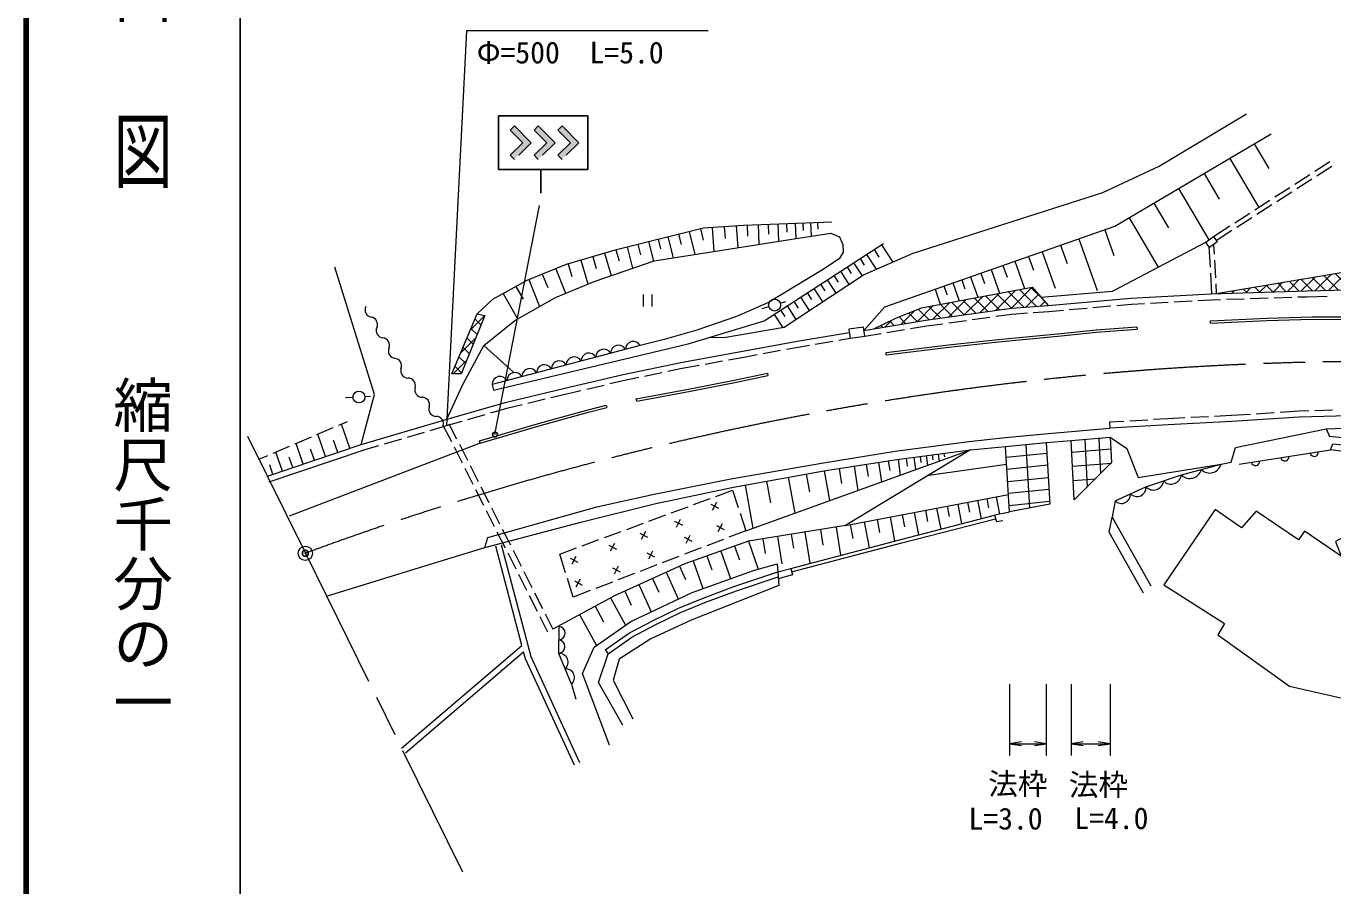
# Model space of a CAD drawing. Units: millimetres at full size, sheet at 1:1000; details may follow other scales. Extents: x 40000 to 680000, y 20000 to 380000.
# Drawn here: x 40000 to 149925, y 248030 to 320397 of the extents above; entities that cross this region are included whole.
import ezdxf
from ezdxf.enums import TextEntityAlignment as Align

# ---------------------------------------------------------------- set-up
doc = ezdxf.new("R2010")
doc.units = ezdxf.units.MM
doc.header["$LTSCALE"] = 1000
doc.header["$PDMODE"] = 32
doc.header["$PDSIZE"] = 500
doc.linetypes.add('CHAIN', pattern=[18.5, 12, -1.5, 3.5, -1.5])
for name, color, linetype, lineweight in [('M-BGD', 7, 'Continuous', 13), ('M-BMK', 2, 'CHAIN', 13), ('M-BMK-SRVR', 3, 'Continuous', 13), ('M-STR-HTXT', 7, 'Continuous', 13), ('M-STR-STRC', 7, 'Continuous', 13), ('M-TTL', 2, 'Continuous', 140), ('M-TTL-BAND', 7, 'Continuous', 25)]:
    doc.layers.add(name, color=color, linetype=linetype, lineweight=lineweight)
doc.layers.add('M-OTRS', color=6, linetype='Continuous')
doc.styles.add('@ＭＳ ゴシック', font='')
doc.styles.add('ＭＳ ゴシック', font='')
doc.styles.get('@ＭＳ ゴシック').set_extended_font_data('@MS Gothic')
doc.styles.get('ＭＳ ゴシック').set_extended_font_data('MS Gothic')

# ---------------------------------------------------------------- blocks, each defined once
blk = doc.blocks.new('open_arrow')
at = {"color": 0, "linetype": 'Continuous', "lineweight": -2}
blk.add_lwpolyline([(7.5, 1.25), (0, 0), (7.5, -1.25)], dxfattribs=at)

msp = doc.modelspace()

# ---------------------------------------------------------------- hatches: boundary and pattern name
at = {"layer": 'M-BGD'}
h = msp.add_hatch(dxfattribs=at)
h.set_pattern_fill('USER', color=256, style=0, pattern_type=2)
h.set_pattern_definition([(45, (170923, 298007), (-565.685, 565.685), []), (315, (170923, 298007), (565.685, 565.685), [])])
h.paths.add_polyline_path([(170923, 298007), (177333, 297702), (184073, 297307), (193360, 298215), (198356, 298661), (203253, 298778), (206102, 298611), (213655, 296707), (213648, 297252), (207554, 298976), (200965, 299093), (195356, 298766), (186290, 298111), (176989, 299140), (169348, 299794), (165773, 299841), (151121, 299747), (140112, 297881), (147755, 298124), (155617, 298311), (162407, 298264)])
h = msp.add_hatch(dxfattribs=at)
h.set_pattern_fill('USER', color=256, style=0, pattern_type=2)
h.set_pattern_definition([(45, (122881, 296657), (-565.685, 565.685), []), (315, (122881, 296657), (565.685, 565.685), [])])
h.paths.add_polyline_path([(122881, 296657), (125978, 296876), (125367, 297582), (124638, 298423), (123981, 298301), (121877, 297910), (120056, 297572), (118478, 297279), (116901, 296986), (115333, 296694), (113162, 295801), (111309, 294924), (115676, 295657)])
h = msp.add_hatch(dxfattribs=at)
h.set_pattern_fill('USER', color=256, style=0, pattern_type=2)
h.set_pattern_definition([(45, (78583, 296048), (-565.69, 565.69), []), (315, (78583, 296048), (565.69, 565.69), [])])
h.paths.add_polyline_path([(78583, 296048), (77929, 296189), (75803, 291141), (76597, 291118)])
at = {"layer": 'M-STR-STRC'}
for points in [[(81083, 312000), (82497, 310586), (81083, 309172), (80729, 309525), (81790, 310586), (80729, 311646)], [(83083, 312000), (84497, 310586), (83083, 309172), (82729, 309525), (83790, 310586), (82729, 311646)], [(85083, 312000), (86497, 310586), (85083, 309172), (84729, 309525), (85790, 310586), (84729, 311646)]]:
    msp.add_hatch(color=256, dxfattribs=at).paths.add_polyline_path(points)

# ---------------------------------------------------------------- linework, layer by layer
at = {"layer": 'M-BGD'}
for p, q in [((143313, 310481), (144531, 308417)), ((141250, 309262), (143687, 305136)), ((148418, 308180), (149679, 308991)), ((139094, 307989), (140367, 305833)), ((146736, 307098), (147997, 307909)), ((148579, 307808), (149841, 308619)), ((136938, 306715), (139484, 302403)), ((145054, 306016), (146315, 306827)), ((146897, 306726), (148159, 307537)), ((143372, 304933), (144633, 305745)), ((145215, 305644), (146477, 306455)), ((134864, 305491), (136089, 303417)), ((141690, 303851), (142951, 304663)), ((143533, 304561), (144795, 305373)), ((97710, 303460), (97850, 301434)), ((98723, 303530), (98793, 302517)), ((99736, 303600), (99863, 301751)), ((100661, 303654), (100696, 302728)), ((101587, 303689), (101649, 302032)), ((102415, 303721), (102447, 302892)), ((103244, 303752), (103299, 302292)), ((103974, 303780), (104001, 303050)), ((104704, 303807), (104753, 302517)), ((105349, 303832), (105373, 303187)), ((105994, 303856), (106037, 302709)), ((106567, 303878), (106589, 303305)), ((132790, 304266), (135240, 300119)), ((139880, 302687), (141269, 303581)), ((141851, 303479), (143112, 304291)), ((93174, 302462), (93378, 301644)), ((93993, 302666), (94434, 300896)), ((94878, 302887), (95099, 302002)), ((95763, 303108), (96243, 301181)), ((96726, 303348), (96966, 302384)), ((128562, 302494), (130085, 298150)), ((130734, 303255), (131496, 301083)), ((140096, 302350), (141430, 303209)), ((88666, 301294), (89222, 299407)), ((89610, 301572), (89888, 300629)), ((90563, 301812), (91010, 300020)), ((91459, 302035), (91683, 301139)), ((92355, 302258), (92763, 300621)), ((111329, 301590), (111736, 300962)), ((111957, 301998), (112907, 300533)), ((125477, 301412), (126558, 298327)), ((127019, 301953), (127560, 300410)), ((139504, 301851), (139595, 300105)), ((139896, 302013), (139939, 301195)), ((85585, 300387), (85900, 299317)), ((86655, 300702), (87248, 298691)), ((87661, 300998), (87957, 299993)), ((109055, 300116), (109412, 299565)), ((109606, 300473), (110316, 299379)), ((110153, 300828), (110508, 300281)), ((110700, 301183), (111515, 299926)), ((122176, 300255), (122525, 299258)), ((123173, 300605), (123981, 298301)), ((124325, 301009), (124729, 299857)), ((139965, 300696), (140043, 299198)), ((82284, 299067), (83199, 296805)), ((83415, 299524), (83873, 298393)), ((84547, 299981), (85383, 297913)), ((107393, 299038), (108113, 297927)), ((107948, 299398), (108308, 298843)), ((108504, 299758), (109219, 298656)), ((118702, 299037), (118964, 298289)), ((119450, 299300), (120056, 297572)), ((120314, 299603), (120617, 298739)), ((121178, 299905), (121877, 297910)), ((139622, 299605), (139713, 297860)), ((81206, 298486), (81802, 297415)), ((105711, 297947), (106076, 297383)), ((106274, 298312), (107000, 297194)), ((106834, 298675), (107196, 298116)), ((116457, 298251), (116901, 296986)), ((117205, 298513), (117468, 297765)), ((117954, 298775), (118478, 297279)), ((140070, 298699), (140112, 297881)), ((80135, 297890), (81327, 295748)), ((91917, 297804), (91917, 296804)), ((92667, 296804), (92667, 297804)), ((103438, 297069), (103905, 297210)), ((104012, 296845), (104748, 295710)), ((104579, 297213), (104948, 296645)), ((105147, 297581), (105878, 296454)), ((129747, 296707), (131241, 296839)), ((131739, 296883), (132977, 296993)), ((132977, 296993), (134084, 297054)), ((134583, 297082), (136081, 297166)), ((136580, 297194), (138078, 297277)), ((138577, 297305), (139684, 297367)), ((139684, 297367), (140478, 297392)), ((140978, 297408), (142477, 297455)), ((142977, 297471), (144476, 297519)), ((144976, 297535), (146475, 297583)), ((146975, 297598), (147769, 297624)), ((147769, 297624), (149446, 297664)), ((102482, 296777), (101876, 296589)), ((102919, 296136), (103628, 295044)), ((103465, 296491), (103820, 295945)), ((119590, 295695), (121076, 295901)), ((121571, 295970), (122933, 296159)), ((122933, 296159), (124226, 296251)), ((124725, 296286), (126018, 296377)), ((126018, 296377), (127256, 296487)), ((127754, 296531), (129249, 296663)), ((112410, 294602), (113889, 294850)), ((114383, 294933), (115751, 295162)), ((115751, 295162), (117114, 295351)), ((117609, 295420), (119095, 295626)), ((133439, 295095), (133455, 294896)), ((139632, 295381), (139622, 295581)), ((91662, 293516), (79207, 290245)), ((104936, 293377), (105891, 293540)), ((106384, 293624), (107863, 293877)), ((108356, 293961), (109311, 294124)), ((110548, 294290), (111917, 294519)), ((99083, 292307), (100530, 292567)), ((100530, 292567), (101504, 292746)), ((101995, 292837), (103471, 293108)), ((103962, 293198), (104936, 293377)), ((112361, 292736), (112337, 292934)), ((93976, 291352), (95177, 291602)), ((95177, 291602), (96623, 291863)), ((97115, 291952), (98591, 292218)), ((89103, 290304), (90329, 290593)), ((90329, 290593), (91529, 290843)), ((92019, 290945), (93487, 291250)), ((102352, 291193), (102395, 290997)), ((67495, 289150), (66863, 289102)), ((68493, 289220), (68979, 289252)), ((84151, 289133), (85444, 289441)), ((85444, 289441), (86670, 289730)), ((87157, 289845), (88617, 290189)), ((79088, 287856), (80425, 288245)), ((80425, 288245), (81719, 288553)), ((82205, 288669), (83664, 289017)), ((88787, 288481), (88836, 288288)), ((91363, 288834), (91327, 289030)), ((147905, 288006), (147072, 287984)), ((149904, 288058), (148405, 288019)), ((66295, 286801), (67026, 287114)), ((75351, 286768), (76688, 287157)), ((75568, 286927), (76217, 285646)), ((77168, 287297), (78608, 287716)), ((132351, 287121), (131143, 287048)), ((131143, 287048), (131174, 286549)), ((134347, 287242), (132850, 287151)), ((136053, 287345), (134846, 287272)), ((137476, 287415), (136053, 287345)), ((139474, 287514), (137975, 287440)), ((141395, 287609), (139973, 287539)), ((142986, 287714), (141395, 287609)), ((144982, 287846), (143485, 287747)), ((147072, 287984), (145481, 287879)), ((62618, 285229), (63997, 285818)), ((64457, 286015), (65836, 286605)), ((65188, 284169), (64548, 286054)), ((67230, 284863), (66537, 286904)), ((72074, 285807), (73513, 286229)), ((73993, 286370), (75351, 286768)), ((75122, 286701), (75771, 285420)), ((60292, 282506), (68177, 285184)), ((60453, 282033), (68338, 284711)), ((60779, 284442), (62158, 285032)), ((78201, 285307), (62129, 279156)), ((63303, 283529), (62712, 285269)), ((64246, 283849), (63926, 284791)), ((66209, 284516), (65862, 285537)), ((68318, 284704), (69675, 285103)), ((70155, 285244), (71594, 285666)), ((75997, 284974), (76674, 283635)), ((76443, 285199), (77120, 283861)), ((78201, 285307), (78145, 285499)), ((124104, 285184), (124409, 279822)), ((127970, 284547), (131251, 284813)), ((129052, 285619), (129252, 281598)), ((130238, 285715), (130386, 282738)), ((142049, 283537), (149721, 284740)), ((59588, 283933), (60319, 284246)), ((61563, 282938), (61018, 284544)), ((62433, 283233), (62138, 284104)), ((111702, 283680), (111954, 282031)), ((112526, 283806), (112652, 282981)), ((113350, 283929), (113526, 282597)), ((114017, 284017), (114104, 283351)), ((114683, 284105), (114820, 283063)), ((115203, 284173), (115272, 283653)), ((115724, 284242), (115831, 283428)), ((116220, 284307), (116273, 283900)), ((116715, 284372), (116794, 283775)), ((117211, 284437), (117250, 284139)), ((122447, 284107), (125869, 284449)), ((128029, 283345), (131311, 283611)), ((60760, 282665), (60487, 283468)), ((76900, 283189), (77577, 281851)), ((77346, 283415), (78023, 282077)), ((105611, 282698), (105888, 281188)), ((107121, 282974), (107582, 280456)), ((108385, 283172), (108578, 281907)), ((109650, 283366), (109964, 281314)), ((110676, 283523), (110833, 282497)), ((115944, 282608), (122484, 283517)), ((122508, 283119), (125926, 283461)), ((78249, 281631), (78927, 280292)), ((100481, 281758), (101144, 278138)), ((102291, 282090), (102623, 280280)), ((104102, 282421), (104655, 279402)), ((122574, 282063), (125986, 282405)), ((122635, 281088), (126041, 281428)), ((128089, 282145), (129946, 282296)), ((77803, 281405), (78481, 280066)), ((96147, 280119), (97554, 280639)), ((98023, 280812), (99428, 281331)), ((99428, 281331), (99911, 279865)), ((108939, 278368), (122642, 280982)), ((119202, 280326), (119360, 279495)), ((120033, 280484), (120330, 278927)), ((120812, 280633), (120960, 279854)), ((121590, 280781), (121871, 279309)), ((122699, 280060), (126100, 280400)), ((78706, 279620), (79384, 278282)), ((79152, 279846), (79830, 278508)), ((92395, 278733), (93802, 279252)), ((94271, 279426), (95678, 279946)), ((97586, 280163), (98239, 279824)), ((98066, 280302), (97719, 279633)), ((100067, 279390), (100550, 277924)), ((113688, 279274), (113881, 278261)), ((114700, 279467), (115062, 277571)), ((115648, 279648), (115829, 278700)), ((116595, 279828), (116934, 278053)), ((117483, 279998), (117652, 279110)), ((118371, 280167), (118688, 278505)), ((90519, 278039), (91926, 278559)), ((94552, 278731), (95205, 278392)), ((95032, 278870), (94685, 278201)), ((98062, 278366), (98715, 278028)), ((98543, 278506), (98195, 277836)), ((108133, 278236), (108520, 275861)), ((109319, 278440), (109544, 277258)), ((110501, 278666), (110916, 276491)), ((111588, 278873), (111796, 277786)), ((112675, 279081), (113062, 277056)), ((79609, 277836), (80287, 276497)), ((80056, 278062), (80733, 276723)), ((86767, 276653), (88174, 277173)), ((88643, 277346), (90050, 277866)), ((91613, 277726), (92266, 277387)), ((92094, 277866), (91746, 277196)), ((95357, 277383), (96010, 277044)), ((95838, 277522), (95490, 276852)), ((98650, 277194), (97250, 276656)), ((100550, 277924), (99117, 277373)), ((100754, 277033), (101580, 274696)), ((101977, 277234), (102176, 276010)), ((103201, 277433), (103576, 275130)), ((104352, 277621), (104540, 276469)), ((105504, 277808), (105932, 275180)), ((106818, 278022), (107032, 276708)), ((81711, 268265), (79510, 276617)), ((80513, 276051), (81190, 274713)), ((80959, 276277), (81636, 274939)), ((84893, 275961), (86298, 276480)), ((85380, 274389), (84893, 275961)), ((89006, 276721), (89659, 276382)), ((89486, 276861), (89139, 276191)), ((92211, 276073), (92864, 275734)), ((92692, 276212), (92344, 275542)), ((96783, 276476), (95383, 275938)), ((98435, 276213), (99255, 273894)), ((99594, 276623), (100004, 275464)), ((85762, 275627), (86415, 275289)), ((86243, 275767), (85895, 275097)), ((89804, 274940), (89457, 274270)), ((93049, 275042), (91649, 274504)), ((94916, 275759), (93516, 275221)), ((94961, 274939), (95471, 273817)), ((96108, 275390), (96931, 273063)), ((97271, 275802), (97683, 274638)), ((81416, 274267), (82093, 272929)), ((81862, 274493), (82539, 273154)), ((86015, 272339), (85528, 273911)), ((86599, 273833), (86251, 273163)), ((89324, 274801), (89977, 274462)), ((91182, 274324), (89782, 273786)), ((92694, 273909), (93214, 272765)), ((93839, 274429), (94859, 272184)), ((82765, 272708), (83442, 271370)), ((87448, 272890), (86015, 272339)), ((86118, 273694), (86771, 273355)), ((89315, 273607), (87915, 273069)), ((90353, 272845), (90897, 271647)), ((91550, 273389), (92590, 271101)), ((82319, 272482), (82996, 271144)), ((87864, 271569), (88572, 270266)), ((89168, 272277), (90423, 269965)), ((83222, 270698), (83871, 269416)), ((83668, 270924), (84317, 269642)), ((86561, 270861), (87977, 268255)), ((71581, 259618), (81711, 268265)), ((71906, 259238), (81852, 267728)), ((88719, 267902), (88948, 267574)), ((85877, 265004), (86246, 263752)), ((122733, 265000), (122733, 259000)), ((125818, 265000), (125818, 259000)), ((127921, 265000), (127921, 259000)), ((131192, 265000), (131192, 259000)), ((122733, 260000), (125818, 260000)), ((127921, 260000), (131192, 260000))]:
    msp.add_line(p, q, dxfattribs=at)
for points in [[(97475, 294200), (98848, 294206), (103778, 295070), (110427, 299452), (114609, 301275), (130570, 306392), (135313, 308612), (142651, 313005)], [(110482, 294786), (112248, 296775), (131581, 303552), (144737, 311322)], [(77929, 296189), (79261, 297404), (82159, 299016), (85454, 300348), (89660, 301587), (96974, 303409), (100362, 303643), (107770, 303923)], [(78506, 293516), (81100, 295620), (84535, 297559), (87783, 298914), (92830, 300644), (104257, 302443), (107692, 302957), (108417, 302653), (108697, 302022), (108721, 301368), (108394, 300807), (106991, 299873), (102458, 297139), (99771, 295947), (96429, 294802), (93672, 294031), (91662, 293516)], [(79207, 290245), (79324, 289762), (95693, 293661), (102080, 295592), (112121, 302104)], [(110465, 294783), (115676, 295657), (122881, 296657), (125978, 296876), (132942, 297492), (139662, 297866), (147755, 298124), (155617, 298311), (162407, 298264), (170923, 298007), (177333, 297702), (184073, 297307), (193360, 298215), (198356, 298661), (203253, 298778), (206102, 298611), (217814, 295659), (228774, 288864), (229685, 288827), (231805, 289230), (233861, 289936), (235724, 291000), (241656, 296951), (245516, 301529)], [(125367, 297582), (131380, 298085), (139236, 302225)], [(68177, 285184), (69299, 289398), (65957, 300100)], [(140112, 297881), (151121, 299747), (165773, 299841), (169348, 299794), (176989, 299140), (186290, 298111), (195356, 298766), (200965, 299093), (207554, 298976), (213648, 297252)], [(111309, 294924), (113162, 295801), (115333, 296694), (124638, 298423), (125978, 296876)], [(139622, 295581), (144370, 295820), (148176, 295929), (155969, 295914), (161004, 295883), (166958, 295711), (171808, 295508), (176953, 295134), (181428, 294760), (187307, 294090), (192342, 293372), (196397, 292764), (201139, 291875), (203979, 291266), (207596, 290393)], [(139632, 295381), (144378, 295620), (148179, 295729), (155968, 295714), (161000, 295683), (166951, 295511), (171796, 295309), (176937, 294935), (181408, 294561), (187281, 293891), (192313, 293174), (196364, 292567), (201100, 291679), (203935, 291071), (207549, 290199)], [(68177, 285184), (75211, 287248), (80297, 288728), (85329, 289928), (90221, 291081), (95081, 292093), (100440, 293059), (104849, 293869), (109244, 294620)], [(112337, 292934), (117583, 293568), (121771, 294015), (127048, 294513), (130009, 294825), (133439, 295095)], [(112361, 292736), (117606, 293369), (121791, 293816), (127067, 294314), (130027, 294626), (133455, 294896)], [(75390, 287300), (76730, 290222), (78506, 293516), (81030, 291250)], [(91327, 289030), (95846, 289870), (99706, 290617), (102352, 291193)], [(91363, 288834), (95883, 289673), (99746, 290421), (102395, 290997)], [(78145, 285499), (81011, 286330), (83100, 286953), (85127, 287515), (87269, 288097), (88787, 288481)], [(78201, 285307), (81068, 286138), (83155, 286761), (85180, 287322), (87320, 287903), (88836, 288288)], [(191354, 284933), (184499, 285693), (179140, 286222), (174529, 286643), (168687, 286954), (163702, 287219), (157237, 287484), (151239, 287593), (147095, 287484), (141424, 287110), (136081, 286845), (131174, 286549)], [(78589, 276504), (78829, 277360), (88021, 279930), (92838, 281005), (99288, 282291), (107070, 283646), (113098, 284627), (119291, 285445), (122376, 285772), (125670, 286076), (131174, 286549)], [(131192, 285792), (132594, 284857), (133553, 282404), (140518, 283520), (141381, 283689), (141731, 284927), (149373, 286493), (149630, 285862)], [(149373, 286493), (156558, 286773), (162354, 286540), (171163, 286002), (176701, 285675), (182660, 285138), (185277, 284857), (177660, 281118), (149721, 284740), (149928, 285239), (160779, 284109), (169238, 283852), (178492, 283549), (178445, 284203), (160685, 284670), (149630, 285862)], [(65264, 272424), (73448, 274938), (78589, 276504), (86651, 278631), (92978, 280223), (99498, 281578), (107279, 283003), (113238, 283915), (119454, 284733), (122390, 285013), (125818, 285356), (127921, 285527), (131192, 285792), (131317, 283673), (128170, 280511), (127921, 285527)], [(100550, 277924), (119454, 284733), (108939, 278368), (100760, 277036), (95409, 275143), (89497, 272456), (84317, 269642)], [(125818, 285356), (126114, 280152), (122733, 279514), (122390, 285013)], [(131607, 280451), (134200, 281620), (137184, 282617), (140518, 283520)], [(131607, 280451), (131358, 279073), (134618, 273290)], [(104315, 274754), (113589, 277195), (121467, 279220)], [(122733, 279514), (122599, 279469), (121467, 279220), (121623, 278690), (122163, 278784)], [(104391, 274464), (113665, 276904), (121541, 278929)], [(133987, 272659), (131113, 277811), (131358, 279073)], [(86577, 258389), (82483, 267299), (79993, 276745)], [(89068, 259874), (86813, 265915), (87772, 268111), (90879, 270284), (96020, 272738), (101185, 274584), (103171, 275145), (103311, 273322), (95950, 270401), (92562, 268836), (89875, 267106), (89384, 265354), (91043, 262082)], [(88719, 267902), (90749, 269318), (92802, 270392), (94891, 271413), (97090, 272308), (99610, 273248), (103224, 274457)], [(88948, 267574), (90957, 268976), (92983, 270035), (95055, 271048), (97236, 271936), (99744, 272870), (103256, 274046)], [(103224, 274457), (104315, 274754), (104460, 274204), (103269, 273866)], [(85877, 265004), (84807, 267600), (84849, 269864)], [(86123, 258180), (82010, 267130), (81852, 267728)], [(90194, 261545), (88138, 265143), (88948, 267574)]]:
    msp.add_lwpolyline(points, dxfattribs=at)
for points in [[(139236, 302225), (139880, 302687), (140204, 302234), (139560, 301772)], [(75803, 291141), (77929, 296189), (78583, 296048), (76597, 291118)], [(109311, 294124), (110548, 294290), (110446, 295052), (109209, 294887)], [(135716, 273357), (140805, 270106), (140254, 269161), (146283, 264835), (154664, 262935), (157609, 267219), (156643, 268652), (165663, 273544), (165087, 274556), (166255, 275133), (165897, 275849), (168265, 277111), (165071, 282673), (162064, 281271), (161098, 282922), (150147, 277018), (150630, 275787), (147529, 277890), (147046, 277158), (143479, 279557), (142233, 278155), (140021, 279713)]]:
    msp.add_lwpolyline(points, close=True, dxfattribs=at)
for centre in [(102963, 296914), (67995, 289175)]:
    msp.add_circle(centre, 500, dxfattribs=at)
at = {"layer": 'M-BGD', "lineweight": 25}
msp.add_circle((79441, 286018), 200, dxfattribs=at)
at = {"layer": 'M-BGD'}
for centre, radius, start, end in [((69133, 296519), 625, 154.51587, 260.77608), ((68933, 295285), 625, 334.51587, 80.77608), ((70074, 294777), 625, 157.48347, 263.74367), ((69938, 293534), 625, 337.48347, 83.74367), ((89836, 292867), 665, 29.05537, 180.37883), ((91081, 293194), 665, 29.05537, 180.37883), ((71093, 293056), 625, 157.48347, 263.74367), ((70956, 291813), 625, 337.48347, 83.74367), ((86099, 291885), 665, 29.05537, 180.37883), ((87345, 292212), 665, 29.05537, 180.37883), ((88590, 292539), 665, 29.05537, 180.37883), ((72132, 291394), 625, 163.24197, 269.50217), ((82363, 290904), 665, 29.05537, 180.37883), ((83608, 291231), 665, 29.05537, 180.37883), ((84854, 291558), 665, 29.05537, 180.37883), ((72121, 290144), 625, 343.24197, 89.50217), ((79872, 290249), 665, 29.05537, 180.37883), ((81117, 290577), 665, 29.05537, 180.37883), ((73318, 289783), 625, 163.24197, 269.50217), ((73307, 288533), 625, 343.24197, 89.50217), ((74504, 288173), 625, 163.24197, 269.50217), ((74493, 286923), 625, 343.24197, 89.50217), ((143415, 283751), 350, 188.91585, 8.91585), ((145885, 284139), 350, 188.91585, 8.91585), ((148355, 284526), 350, 188.91585, 8.91585), ((136321, 282717), 868, 223.58108, 353.37855), ((137888, 283321), 996, 225.02088, 345.30804), ((139554, 283773), 996, 225.02088, 345.30804), ((133447, 281561), 756, 224.03281, 4.4656), ((134830, 282218), 868, 223.58108, 353.37855), ((132150, 280977), 756, 224.03281, 4.4656), ((84768, 269300), 570, 276.04645, 81.85119), ((84747, 268168), 570, 276.04645, 81.85119), ((84850, 266859), 743, 311.4741, 93.30922), ((85385, 265561), 743, 311.4741, 93.30922)]:
    msp.add_arc(centre, radius, start, end, dxfattribs=at)
at = {"layer": 'M-BMK'}
for p, q in [((58628, 285880), (63489, 276024)), ((63489, 276024), (76715, 249210))]:
    msp.add_line(p, q, dxfattribs=at)
msp.add_arc((153675, 32166), 260000, 88.36603, 110.29587, dxfattribs=at)
at = {"layer": 'M-BMK-SRVR'}
msp.add_circle((63489, 276024), 600, dxfattribs=at)
msp.add_point((63489, 276024), dxfattribs=at)
at = {"layer": 'M-OTRS'}
msp.add_point((63489, 276024), dxfattribs=at)
at = {"layer": 'M-STR-HTXT'}
for p, q in [((77037, 319990), (75351, 286768)), ((97361, 319990), (77037, 319990))]:
    msp.add_line(p, q, dxfattribs=at)
at = {"layer": 'M-STR-STRC', "lineweight": 25}
for p, q in [((79747, 312836), (87247, 312836)), ((79747, 312836), (79747, 308336)), ((87247, 312836), (87247, 308336)), ((80729, 311646), (81083, 312000)), ((80729, 311646), (81790, 310586)), ((81083, 312000), (82497, 310586)), ((82729, 311646), (83083, 312000)), ((82729, 311646), (83790, 310586)), ((83083, 312000), (84497, 310586)), ((84729, 311646), (85083, 312000)), ((84729, 311646), (85790, 310586)), ((85083, 312000), (86497, 310586)), ((81790, 310586), (80729, 309525)), ((82497, 310586), (81436, 309525)), ((83790, 310586), (82729, 309525)), ((84497, 310586), (83436, 309525)), ((85790, 310586), (84729, 309525)), ((86497, 310586), (85436, 309525)), ((81083, 309172), (80729, 309525)), ((83083, 309172), (82729, 309525)), ((85083, 309172), (84729, 309525)), ((79747, 308336), (87247, 308336)), ((83295, 308336), (83295, 306336))]:
    msp.add_line(p, q, dxfattribs=at)
at = {"layer": 'M-STR-STRC'}
msp.add_line((79441, 286018), (83193, 305308), dxfattribs=at)
at = {"layer": 'M-TTL'}
msp.add_line((40000, 380000), (40000, 20000), dxfattribs=at)
at = {"layer": 'M-TTL-BAND'}
msp.add_line((58000, 370000), (58000, 20000), dxfattribs=at)

# ---------------------------------------------------------------- block references
at = {"layer": 'M-BGD', "xscale": 133, "yscale": 133}
for p in [(122733, 260000), (127921, 260000)]:
    msp.add_blockref('open_arrow', p, dxfattribs=at)
at = {"layer": 'M-BGD', "xscale": 133, "yscale": 133, "rotation": 180}
for p in [(125818, 260000), (131192, 260000)]:
    msp.add_blockref('open_arrow', p, dxfattribs=at)

# ---------------------------------------------------------------- texts
at = {"layer": 'M-BGD', "style": 'ＭＳ ゴシック'}
for p in [(123426, 256614), (130208, 256535)]:
    msp.add_text('法枠', height=1833, dxfattribs=at).set_placement(p, align=Align.MIDDLE_CENTER)
for s, p in [('L=3.0', (122392, 252224)), ('L=4.0', (131295, 252259))]:
    msp.add_text(s, height=1833, dxfattribs=at).set_placement(p, align=Align.BOTTOM_CENTER)
at = {"layer": 'M-STR-HTXT', "style": 'ＭＳ ゴシック'}
msp.add_text('Φ=500\u3000L=5.0', height=1833, dxfattribs=at).set_placement((77906, 316707), align=Align.BOTTOM_LEFT)
at = {"layer": 'M-TTL-BAND', "style": '@ＭＳ ゴシック', "width": 1.4}
msp.add_text('平  面  図', height=3666, rotation=270, dxfattribs=at).set_placement((49777, 306475), align=Align.MIDDLE_RIGHT)
at = {"layer": 'M-TTL-BAND', "style": '@ＭＳ ゴシック'}
msp.add_text('縮尺千分の一', height=3666, rotation=270, dxfattribs=at).set_placement((49777, 261030), align=Align.MIDDLE_RIGHT)

doc.saveas('drawing.dxf')
